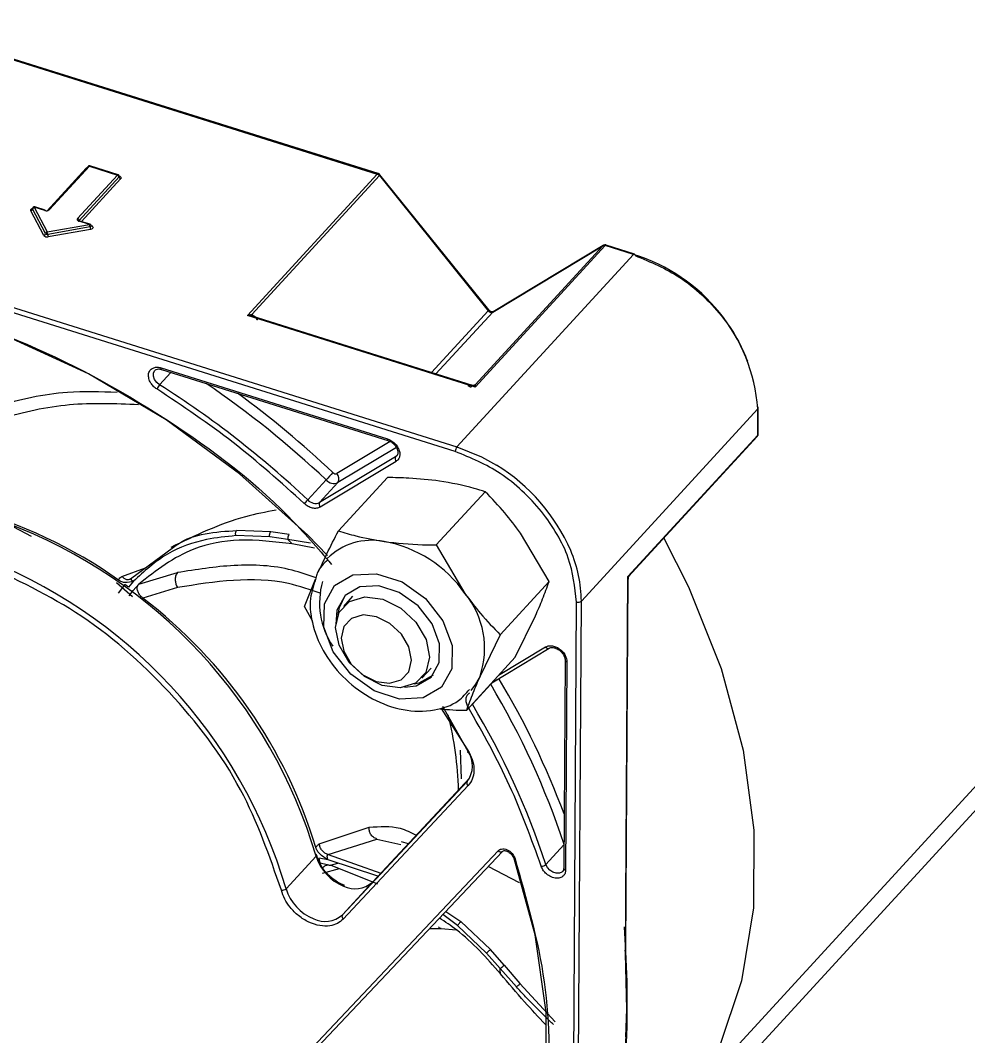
# Model space of a CAD drawing. Header units: millimetres. Extents: x -11 to 295, y 0 to 216.
# Drawn here: x 166.75 to 175.67, y 160.41 to 169.98 of the extents above; entities that cross this region are included whole.
import ezdxf

# ---------------------------------------------------------------- set-up
doc = ezdxf.new("R2010")
doc.units = ezdxf.units.MM

msp = doc.modelspace()

# ---------------------------------------------------------------- linework, layer by layer
at = {"color": 7, "linetype": 'Continuous', "lineweight": 25}
for p, q in [((165.515, 169.9726), (170.1089, 168.53)), ((170.1187, 168.5347), (165.5248, 169.9773)), ((170.8439, 165.9186), (161.4276, 168.8756)), ((161.4434, 168.9197), (170.8597, 165.9628)), ((167.3895, 168.6021), (167.0142, 168.1929)), ((167.0266, 168.1952), (167.4018, 168.6044)), ((167.4018, 168.6044), (167.6667, 168.5213)), ((167.6716, 168.5236), (167.4068, 168.6068)), ((167.6667, 168.5213), (167.2914, 168.112)), ((167.6813, 168.5031), (167.306, 168.0938)), ((168.8875, 167.198), (170.1089, 168.53)), ((170.1296, 168.5156), (168.9304, 167.2076)), ((170.1296, 168.5156), (171.1539, 167.2436)), ((171.159, 167.2519), (170.1347, 168.5238)), ((166.9731, 167.9531), (166.8515, 168.1854)), ((166.9891, 167.9694), (166.8676, 168.2018)), ((166.8836, 168.2181), (167.0051, 167.9857)), ((166.9815, 168.1873), (166.8836, 168.2181)), ((166.9864, 168.1897), (166.8885, 168.2204)), ((167.408, 168.0573), (167.3101, 168.088)), ((167.0051, 167.9857), (167.4031, 168.0549)), ((167.4079, 168.0321), (167.0099, 167.9629)), ((167.4127, 168.0092), (167.0147, 167.94)), ((167.4031, 168.0549), (167.3052, 168.0857)), ((172.2522, 167.857), (171.0309, 166.5249)), ((171.0321, 166.5477), (172.2314, 167.8556)), ((171.1956, 167.2306), (172.2314, 167.8556)), ((172.2348, 167.8584), (171.199, 167.2334)), ((172.5195, 167.773), (172.2522, 167.857)), ((172.5294, 167.7777), (172.2621, 167.8617)), ((172.5195, 167.773), (170.8597, 165.9628)), ((171.165, 167.2455), (171.1592, 167.2521)), ((171.0309, 166.5249), (168.8875, 167.198)), ((168.9319, 167.1918), (168.9352, 167.1917)), ((171.0052, 166.5408), (168.932, 167.1918)), ((168.0759, 166.7059), (170.2047, 166.0371)), ((168.0815, 166.6912), (170.2103, 166.0224)), ((171.015, 166.5402), (171.005, 166.5408)), ((172.0301, 164.5094), (173.6899, 166.3196)), ((173.6884, 166.0736), (173.6899, 166.3196)), ((173.6923, 166.0826), (173.6938, 166.3287)), ((172.4671, 164.7415), (173.6884, 166.0736)), ((172.4736, 164.7407), (173.6836, 166.0603)), ((170.2817, 165.8687), (169.5676, 165.4382)), ((170.2867, 165.8259), (169.5727, 165.3954)), ((169.4555, 165.4636), (169.6278, 165.6515)), ((169.5676, 165.4382), (169.7399, 165.626)), ((169.7448, 165.1719), (170.2046, 165.6734)), ((170.6647, 165.0388), (171.1246, 165.5403)), ((166.6336, 165.237), (166.8552, 165.1225)), ((169.0977, 165.1168), (168.7799, 165.1269)), ((169.1095, 165.1641), (168.7875, 165.1748)), ((169.2817, 165.1377), (169.1095, 165.1641)), ((171.7263, 164.695), (171.4565, 165.1515)), ((169.268, 165.0908), (169.0977, 165.1168)), ((169.3107, 165.0488), (169.268, 165.0908)), ((169.4827, 165.0546), (169.268, 165.0908)), ((169.5182, 165.0083), (169.3107, 165.0488)), ((170.6647, 165.0388), (170.9346, 164.5823)), ((167.802, 164.7298), (168.1795, 165.008)), ((167.7075, 164.7429), (167.9284, 164.8229)), ((167.8659, 164.6706), (168.2294, 164.7785)), ((177.5625, 164.7588), (172.2125, 158.9241)), ((172.4453, 161.1938), (172.4671, 164.7415)), ((177.7555, 164.7452), (172.5142, 159.0291)), ((167.6554, 164.6847), (167.8068, 164.5553)), ((167.734, 164.6671), (167.6731, 164.5838)), ((167.7688, 164.6418), (167.734, 164.6671)), ((167.8155, 164.6972), (167.7688, 164.6418)), ((167.8122, 164.6096), (167.8659, 164.6706)), ((169.4266, 164.4597), (169.5291, 164.7178)), ((171.2665, 164.1935), (171.7263, 164.695)), ((172.4495, 161.2503), (172.4709, 164.7353)), ((168.2297, 164.638), (167.9042, 164.539)), ((169.8783, 164.5558), (169.791, 164.4605)), ((169.5033, 164.3185), (169.4266, 164.4597)), ((171.9319, 155.8315), (171.985, 164.5016)), ((171.4081, 163.9828), (171.5983, 164.3728)), ((171.2665, 164.1935), (171.0763, 163.8035)), ((170.9483, 163.4813), (171.4081, 163.9828)), ((171.1876, 163.7423), (171.7263, 164.0671)), ((170.5281, 163.7847), (170.6154, 163.88)), ((171.8762, 163.9561), (171.8637, 161.9962)), ((171.8939, 163.9388), (171.8814, 161.9789)), ((171.0045, 163.5396), (171.1768, 163.7275)), ((170.712, 163.5), (170.9754, 163.0846)), ((170.9656, 163.0961), (170.728, 163.5176)), ((170.9026, 162.8372), (170.8939, 163.1062)), ((170.9772, 162.8425), (170.0635, 161.8647)), ((170.955, 162.8131), (169.7817, 161.5573)), ((170.9638, 162.7734), (169.7905, 161.5176)), ((170.9572, 162.8155), (170.955, 162.8131)), ((169.5643, 162.2251), (170.034, 162.3815)), ((169.6465, 162.1267), (170.1071, 162.2713)), ((168.7601, 159.5271), (171.2465, 162.1603)), ((168.8002, 159.5215), (171.2866, 162.1547)), ((170.402, 162.2269), (170.3384, 162.2443)), ((169.2522, 161.8037), (169.5341, 162.1111)), ((169.6468, 162.0746), (169.5585, 162.092)), ((169.5585, 162.092), (169.5696, 162.0455)), ((169.5696, 162.0455), (169.6688, 162.0246)), ((169.6688, 162.0246), (169.7402, 162.0438)), ((170.1149, 161.8454), (169.6688, 162.0246)), ((171.4481, 161.8594), (171.1517, 162.0119)), ((169.7817, 161.5573), (170.0635, 161.8647)), ((171.1736, 161.2321), (170.8973, 161.4949)), ((170.6011, 161.4288), (170.7118, 161.4284)), ((170.7118, 161.4284), (170.8522, 161.4174)), ((171.1374, 161.198), (170.8646, 161.4565)), ((172.4329, 161.4452), (172.4442, 161.2131)), ((171.2662, 161.052), (171.1374, 161.198)), ((171.3039, 161.0841), (171.1736, 161.2321)), ((172.4442, 161.2131), (172.4577, 160.6696)), ((172.4492, 161.2014), (172.4495, 161.2503)), ((172.4515, 160.9299), (172.4453, 161.1938)), ((171.4184, 160.88), (171.2662, 161.052)), ((171.3039, 161.0841), (171.4506, 160.9104)), ((171.4506, 160.9104), (171.7845, 160.5489)), ((172.4577, 160.6696), (172.4376, 160.1307))]:
    msp.add_line(p, q, dxfattribs=at)
at = {"color": 8, "linetype": 'Continuous', "lineweight": 25}
for p, q in [((167.0045, 168.1855), (167.3723, 168.5866)), ((167.3723, 168.5866), (167.3747, 168.586)), ((167.6959, 168.4849), (167.3271, 168.0827)), ((170.6203, 166.6616), (171.1539, 167.2436)), ((171.1956, 167.2306), (170.6619, 166.6486)), ((168.0617, 166.5468), (168.169, 166.6637)), ((170.2305, 166.0135), (169.7298, 165.7116)), ((170.2895, 165.9574), (169.7399, 165.626)), ((170.2817, 165.8687), (170.2987, 165.8873)), ((170.2931, 165.8779), (170.2817, 165.8687)), ((167.7755, 164.56), (167.8122, 164.6096)), ((171.9773, 155.8773), (172.0301, 164.5094)), ((171.2517, 163.8123), (171.6934, 164.0786)), ((171.1768, 163.7275), (171.1757, 163.7293)), ((170.1071, 162.2713), (170.3312, 162.2182)), ((171.6957, 162.0328), (171.8652, 162.2176)), ((169.6465, 162.1267), (170.1432, 161.95)), ((170.1153, 161.9201), (169.6468, 162.0746)), ((169.7517, 161.9913), (169.5912, 161.9462)), ((170.7537, 161.5904), (170.8973, 161.4949)), ((170.8646, 161.4565), (170.7259, 161.5609)), ((172.4577, 160.6696), (172.4515, 160.9299)), ((172.4465, 160.4107), (172.4577, 160.6696))]:
    msp.add_line(p, q, dxfattribs=at)
at = {"color": 7, "linetype": 'Continuous', "lineweight": 25, "flags": 128}
for points in [[(167.6822, 168.5113), (167.6876, 168.5091), (167.6922, 168.5064), (167.6959, 168.5032), (167.6984, 168.4997), (167.6997, 168.496), (167.6997, 168.4922), (167.6984, 168.4884), (167.6959, 168.4849)], [(167.4186, 168.0449), (167.4265, 168.0415), (167.4323, 168.0369), (167.4356, 168.0315), (167.4361, 168.0258), (167.4338, 168.0203), (167.4288, 168.0154), (167.4215, 168.0116), (167.4127, 168.0092)], [(169.6402, 164.9406), (169.4557, 165.1299), (168.8144, 165.7083), (168.1229, 166.2182), (167.3942, 166.6501), (166.6417, 166.9959), (165.8795, 167.2492), (165.1217, 167.4053), (164.3825, 167.4613), (163.6756, 167.4162), (163.0141, 167.2708), (162.4103, 167.0277), (161.8755, 166.6916)], [(170.8597, 165.9628), (171.0892, 165.8699), (171.2325, 165.7898)], [(172.8056, 165.1027), (173.0382, 164.6437), (173.3447, 163.8763), (173.5507, 163.1081), (173.6523, 162.353), (173.6479, 161.6246), (173.5373, 160.9361), (173.3228, 160.3), (173.1355, 159.9307)], [(170.7276, 164.3239), (170.8146, 164.0915), (170.8098, 163.8724), (170.7138, 163.6999), (170.5413, 163.6004), (170.3185, 163.5889), (170.0793, 163.6672), (169.8602, 163.8234), (169.6945, 164.0338), (169.6075, 164.2662), (169.6123, 164.4853), (169.7083, 164.6578), (169.8809, 164.7573), (170.1037, 164.7688), (170.3428, 164.6905), (170.5619, 164.5343), (170.7276, 164.3239)], [(170.3663, 163.699), (170.4767, 163.7134), (170.6156, 163.7935), (170.6928, 163.9323), (170.6967, 164.1086), (170.6266, 164.2956), (170.4933, 164.4648), (170.3171, 164.5905), (170.1247, 164.6535), (169.9454, 164.6443), (169.8066, 164.5642), (169.7294, 164.4254), (169.7196, 164.2919)], [(170.3261, 163.6941), (170.157, 163.7162), (169.9883, 163.8002), (169.8457, 163.9333), (169.7508, 164.0952), (169.7181, 164.2612), (169.7527, 164.4062), (169.8492, 164.508), (169.9929, 164.5511), (170.162, 164.529), (170.3307, 164.4451), (170.4734, 164.312), (170.5683, 164.1501), (170.6009, 163.984), (170.5664, 163.8391), (170.4699, 163.7372), (170.3261, 163.6941)], [(169.7427, 164.3852), (169.7532, 164.4514), (169.8116, 164.5691)], [(169.9724, 163.8168), (170.0989, 163.7538), (170.2258, 163.7372), (170.3336, 163.7696), (170.4059, 163.8459), (170.4318, 163.9546), (170.4074, 164.0792), (170.3362, 164.2006), (170.2292, 164.3004), (170.1027, 164.3634), (169.9758, 164.38), (169.868, 164.3476), (169.7957, 164.2713), (169.7698, 164.1625), (169.7942, 164.038), (169.8654, 163.9166), (169.9724, 163.8168)], [(170.6344, 163.8146), (170.5006, 163.7395), (170.4572, 163.73)], [(171.0763, 163.8035), (171.0338, 163.7272), (170.9886, 163.6705)], [(170.9754, 163.0846), (170.9707, 163.0839), (170.9668, 163.0838), (170.9639, 163.0844), (170.962, 163.0856), (170.9612, 163.0875), (170.9615, 163.0899), (170.963, 163.0928), (170.9656, 163.0961)], [(170.7864, 157.7423), (171.0778, 158.1096), (171.383, 158.6601), (171.5902, 159.2732), (171.6956, 159.9375), (171.6972, 160.6405), (171.595, 161.3693), (171.3909, 162.1102)]]:
    msp.add_lwpolyline(points, dxfattribs=at)
at = {"color": 8, "linetype": 'Continuous', "lineweight": 25, "flags": 128}
for points in [[(166.8515, 168.1854), (166.8501, 168.1911), (166.8515, 168.1967), (166.8557, 168.2019), (166.8622, 168.2061), (166.867, 168.208)], [(166.8676, 168.2018), (166.8668, 168.2046), (166.8668, 168.2046)], [(167.4197, 168.0412), (167.4196, 168.0404), (167.4184, 168.0376), (167.4159, 168.0352), (167.4123, 168.0333), (167.4079, 168.0321)], [(172.2314, 167.8556), (172.2348, 167.8584), (172.2348, 167.8584)], [(171.199, 167.2334), (171.199, 167.2334), (171.1956, 167.2306)], [(168.0617, 166.5468), (168.0348, 166.569), (168.0148, 166.5968), (168.004, 166.6269), (168.0039, 166.6554), (168.0144, 166.6789), (168.0176, 166.6827)], [(168.0815, 166.6912), (168.0803, 166.6918), (168.0784, 166.6937), (168.077, 166.6968), (168.0761, 166.701), (168.0759, 166.7059)], [(170.2047, 166.0371), (170.2049, 166.0321), (170.2058, 166.028), (170.2072, 166.0249), (170.2091, 166.0229), (170.2105, 166.0223)], [(171.2569, 163.7768), (171.2545, 163.7816), (171.2542, 163.7824)], [(169.5341, 162.1111), (169.5366, 162.1145), (169.5379, 162.1178), (169.538, 162.1209), (169.5368, 162.1238), (169.5344, 162.1262), (169.5309, 162.1281), (169.5295, 162.1287)], [(171.8527, 161.965), (171.8464, 161.9593), (171.8225, 161.9486), (171.7934, 161.9482), (171.7625, 161.9582), (171.7337, 161.9774), (171.7105, 162.0033), (171.6957, 162.0328)]]:
    msp.add_lwpolyline(points, dxfattribs=at)
at = {"color": 8, "linetype": 'Continuous', "lineweight": 25}
for centre, radius, start, end in [((167.3913, 168.5684), 0.0263, 114.01299, 136.35252), ((167.3974, 168.5937), 0.0116, 67.75073, 133.18278), ((167.4062, 168.6017), 0.00508, 83.19991, 148.03687), ((167.671, 168.5186), 0.00503, 82.8015, 148.41269), ((167.6766, 168.5078), 0.0067, 315.06782, 358.25475), ((170.1175, 168.5247), 0.0101, 82.98517, 148.24031), ((170.1229, 168.5253), 0.0119, 304.55715, 352.85087), ((166.8879, 168.2154), 0.00502, 82.80882, 148.42796), ((167.0222, 168.1844), 0.0116, 67.75323, 133.18028), ((167.3107, 168.0891), 0.00663, 134.82826, 178.31081), ((167.3095, 168.083), 0.00505, 82.9709, 148.24329), ((167.4074, 168.0523), 0.00502, 82.78917, 148.4476), ((172.2608, 167.8517), 0.0101, 82.87964, 148.35714), ((172.5281, 167.7677), 0.0101, 82.82987, 148.31261), ((171.1472, 167.2534), 0.0118, 304.52693, 352.88109), ((173.6806, 166.3291), 0.0133, 314.8847, 358.37282), ((173.6689, 166.0732), 0.0195, 318.70177, 1.16535), ((170.3019, 164.2787), 1.7746, 23.48786, 58.37367), ((171.7164, 164.0916), 0.0264, 209.46729, 292.07801), ((171.8969, 163.9595), 0.0209, 188.39479, 261.80694), ((167.7135, 162.6562), 3.1611, 1.3699, 14.27417), ((169.9503, 162.2329), 0.4337, 196.30716, 248.80979), ((171.3998, 162.1088), 0.0156, 214.91771, 281.61533), ((171.8845, 161.9997), 0.021, 189.6242, 261.64573), ((169.6683, 161.9254), 0.4336, 196.30155, 248.81742)]:
    msp.add_arc(centre, radius, start, end, dxfattribs=at)
at = {"color": 7, "linetype": 'Continuous', "lineweight": 25}
for centre, radius, start, end in [((167.6607, 168.5014), 0.0207, 4.55978, 73.12375), ((167.7019, 168.5047), 0.0207, 184.55842, 253.15572), ((170.095, 168.488), 0.0443, 38.50523, 71.71895), ((166.8491, 168.2038), 0.0185, 277.42831, 353.62748), ((166.8859, 168.1997), 0.0185, 97.35029, 173.6795), ((166.9858, 168.1846), 0.00508, 83.21892, 147.99527), ((167.0213, 168.1866), 0.00952, 138.401, 174.47291), ((167.2854, 168.0922), 0.0207, 4.55978, 73.12375), ((167.3515, 168.0322), 0.0564, 359.87871, 23.76927), ((167.4643, 168.032), 0.0564, 179.88987, 203.77003), ((166.9707, 167.9715), 0.0185, 277.35534, 353.67446), ((167.0042, 167.9794), 0.0407, 220.19779, 284.92135), ((167.0075, 167.9674), 0.0185, 97.42831, 173.62748), ((167.0004, 167.9767), 0.0134, 212.86223, 256.36168), ((167.0051, 167.9897), 0.0273, 253.06188, 280.04227), ((166.9535, 167.963), 0.0564, 359.88606, 23.76191), ((167.0663, 167.9628), 0.0565, 179.88703, 203.76288), ((172.2434, 167.833), 0.0256, 69.72341, 117.96088), ((172.0383, 166.1876), 1.6569, 4.57277, 73.11598), ((172.5245, 167.7687), 0.0102, 356.88856, 61.80999), ((171.1828, 167.2628), 0.0347, 213.6049, 291.53914), ((163.3151, 158.9684), 9.1932, 46.63278, 55.66418), ((168.1854, 166.4397), 0.1636, 139.12987, 155.69147), ((163.1614, 158.8022), 9.1646, 46.62389, 57.67667), ((163.2924, 158.9414), 9.3226, 46.64557, 53.82911), ((173.6804, 166.3284), 0.0134, 1.13277, 45.14948), ((173.6791, 166.083), 0.0133, 314.8847, 358.37282), ((170.9179, 165.917), 0.074, 141.80358, 178.77944), ((170.3116, 165.8505), 0.035, 148.69743, 224.7068), ((172.5453, 162.9638), 3.9668, 135.98567, 137.34724), ((169.7171, 165.7418), 0.0328, 221.46108, 292.93039), ((169.6802, 165.6624), 0.0699, 328.68848, 44.71729), ((169.7015, 165.7167), 0.0984, 221.45861, 292.94196), ((167.9826, 166.8206), 2.0027, 315.9993, 317.34798), ((169.5293, 165.5288), 0.0984, 221.45761, 292.94296), ((169.5975, 165.42), 0.035, 148.67941, 224.72791), ((165.0807, 161.0501), 4.4853, 54.6506, 74.89974), ((164.9284, 160.7522), 4.802, 16.43879, 69.37383), ((170.0572, 164.4878), 0.5951, 78.71386, 134.76759), ((169.964, 163.909), 1.1812, 34.74745, 79.77425), ((164.6465, 160.4448), 4.802, 16.43859, 69.37399), ((170.7729, 164.4928), 1.2573, 0.75632, 23.09268), ((170.3015, 164.4942), 0.7346, 164.08415, 213.85727), ((170.3075, 164.0658), 0.8123, 341.15975, 39.47545), ((165.0664, 160.8324), 4.6682, 16.9167, 52.56127), ((172.0006, 164.5455), 0.0466, 250.474, 309.22671), ((171.3229, 163.5798), 0.2078, 108.50319, 134.69201), ((164.6596, 159.826), 7.5957, 18.37712, 30.90679), ((164.5457, 159.771), 7.8158, 20.49084, 30.83191), ((164.4874, 159.6381), 7.5957, 18.37712, 30.90679), ((170.7599, 162.962), 0.2455, 322.64399, 33.09559), ((170.9808, 162.7979), 0.0298, 149.51688, 235.46108), ((171.2695, 162.1787), 0.0294, 218.5771, 305.41442), ((171.6515, 162.0813), 0.0656, 270.57185, 312.36688), ((169.2122, 161.8486), 0.0601, 266.0068, 311.71191), ((169.9013, 162.0499), 0.2462, 244.03895, 311.20433), ((169.6195, 161.7425), 0.2462, 244.03644, 311.20684), ((169.8074, 161.5421), 0.0298, 149.52361, 235.46118)]:
    msp.add_arc(centre, radius, start, end, dxfattribs=at)
for points, knots in [([(167.4067, 168.6067), (167.4061, 168.6069), (167.404, 168.6076), (167.4, 168.6077), (167.395, 168.6064), (167.3912, 168.6043), (167.3899, 168.6024), (167.3896, 168.602)], [0, 0, 0, 0, 0.100325, 0.349672, 0.624994, 0.928856, 1, 1, 1, 1]), ([(167.6779, 168.52), (167.6762, 168.5213), (167.6742, 168.5229), (167.6719, 168.5235), (167.6716, 168.5236)], [0, 0, 0, 0, 0.873752, 1, 1, 1, 1]), ([(167.6831, 168.5076), (167.6831, 168.509), (167.683, 168.5118), (167.6812, 168.5162), (167.6791, 168.5186), (167.6779, 168.52)], [0, 0, 0, 0, 0.306055, 0.59718, 1, 1, 1, 1]), ([(167.6837, 168.5055), (167.6837, 168.5055), (167.6841, 168.5051), (167.6831, 168.5067), (167.6833, 168.5073), (167.6834, 168.5076)], [0, 0, 0, 0, 0.047175, 0.599741, 1, 1, 1, 1]), ([(170.1343, 168.5236), (170.1333, 168.5249), (170.1299, 168.5297), (170.1239, 168.5332), (170.1193, 168.5345), (170.1187, 168.5346)], [0, 0, 0, 0, 0.256269, 0.902034, 1, 1, 1, 1]), ([(166.8668, 168.2046), (166.8668, 168.2045), (166.867, 168.2038), (166.8658, 168.2019), (166.8663, 168.2024), (166.8663, 168.2025)], [0, 0, 0, 0, 0.100766, 0.975583, 1, 1, 1, 1]), ([(166.8885, 168.2204), (166.8879, 168.2206), (166.8858, 168.2212), (166.8818, 168.2213), (166.8766, 168.2201), (166.8717, 168.2169), (166.8683, 168.212), (166.8667, 168.2075), (166.867, 168.2051), (166.867, 168.2046)], [0, 0, 0, 0, 0.061069, 0.212618, 0.379971, 0.564673, 0.763408, 0.954384, 1, 1, 1, 1]), ([(166.9815, 168.1873), (166.9857, 168.1863), (166.992, 168.1849), (167.0006, 168.1849), (167.0087, 168.1859), (167.0182, 168.1883), (167.0239, 168.193), (167.0266, 168.1952)], [0, 0, 0, 0, 0.269632, 0.402834, 0.537306, 0.787675, 1, 1, 1, 1]), ([(167.2914, 168.112), (167.2897, 168.1097), (167.2873, 168.1063), (167.2874, 168.1008), (167.2894, 168.0955), (167.2953, 168.0895), (167.3017, 168.087), (167.3052, 168.0857)], [0, 0, 0, 0, 0.229276, 0.33154, 0.440687, 0.690327, 1, 1, 1, 1]), ([(167.4143, 168.0537), (167.4126, 168.055), (167.4106, 168.0565), (167.4083, 168.0572), (167.408, 168.0572)], [0, 0, 0, 0, 0.874077, 1, 1, 1, 1]), ([(167.4195, 168.0413), (167.4195, 168.0427), (167.4194, 168.0455), (167.4177, 168.0499), (167.4155, 168.0523), (167.4143, 168.0537)], [0, 0, 0, 0, 0.306045, 0.597174, 1, 1, 1, 1]), ([(167.4201, 168.0391), (167.4202, 168.0391), (167.4205, 168.0388), (167.4195, 168.0403), (167.4198, 168.041), (167.4199, 168.0412)], [0, 0, 0, 0, 0.045306, 0.597332, 1, 1, 1, 1]), ([(172.262, 167.8616), (172.2608, 167.8619), (172.2567, 167.8633), (172.2488, 167.8634), (172.2405, 167.8618), (172.2364, 167.8589), (172.2351, 167.858)], [0, 0, 0, 0, 0.13139, 0.464735, 0.833034, 1, 1, 1, 1]), ([(172.535, 167.763), (172.6807, 167.7024), (172.9073, 167.6081), (173.1675, 167.3965), (173.3481, 167.2042), (173.4956, 166.995), (173.5615, 166.8433), (173.5926, 166.7717)], [0, 0, 0, 0, 0.31455, 0.489662, 0.668437, 0.843579, 1, 1, 1, 1]), ([(161.8375, 166.6991), (162.1222, 166.8797), (162.7365, 167.2692), (163.906, 167.5074), (165.2464, 167.4508), (166.6784, 167.0443), (168.0528, 166.3119), (169.0735, 165.5593), (169.5479, 165.0085), (169.6786, 164.8567)], [0, 0, 0, 0, 0.114651, 0.247297, 0.400145, 0.570794, 0.751533, 0.931512, 1, 1, 1, 1]), ([(171.1982, 167.2333), (171.1977, 167.233), (171.1955, 167.232), (171.1906, 167.2324), (171.1846, 167.2337), (171.1785, 167.2362), (171.1718, 167.2398), (171.1675, 167.2434), (171.165, 167.2455)], [0, 0, 0, 0, 0.041218, 0.200381, 0.380619, 0.544503, 0.736803, 1, 1, 1, 1]), ([(168.8875, 167.198), (168.8951, 167.2009), (168.909, 167.2062), (168.9238, 167.2072), (168.9304, 167.2076)], [0, 0, 0, 0, 0.5521758, 1, 1, 1, 1]), ([(168.9401, 167.189), (168.9335, 167.1911), (168.9164, 167.1965), (168.8984, 167.1974), (168.8875, 167.198)], [0, 0, 0, 0, 0.3899501, 1, 1, 1, 1]), ([(168.9304, 167.2076), (168.9393, 167.2027), (168.9587, 167.1921), (168.9732, 167.1753), (168.981, 167.1663)], [0, 0, 0, 0, 0.461579, 1, 1, 1, 1]), ([(168.9304, 167.2076), (168.9304, 167.2053), (168.9305, 167.2009), (168.9324, 167.1951), (168.9355, 167.1907), (168.9387, 167.1896), (168.9401, 167.189)], [0, 0, 0, 0, 0.309718, 0.573057, 0.795918, 1, 1, 1, 1]), ([(168.9401, 167.189), (168.9465, 167.1862), (168.9629, 167.179), (168.9774, 167.1683), (168.9862, 167.1618)], [0, 0, 0, 0, 0.390259, 1, 1, 1, 1]), ([(168.9862, 167.1618), (168.9843, 167.1606), (168.9816, 167.1589), (168.9751, 167.1569), (168.9771, 167.1627), (168.9794, 167.1648), (168.981, 167.1663)], [0, 0, 0, 0, 0.3645583, 0.5268597, 0.6628239, 1, 1, 1, 1]), ([(168.0185, 166.6817), (168.0223, 166.6854), (168.0315, 166.6944), (168.0522, 166.6965), (168.0694, 166.695), (168.0788, 166.6917), (168.0816, 166.6908)], [0, 0, 0, 0, 0.229594, 0.558981, 0.87141, 1, 1, 1, 1]), ([(168.0363, 166.5071), (168.0254, 166.5149), (168.0037, 166.5306), (167.9775, 166.5642), (167.9616, 166.5964), (167.9591, 166.6181), (167.9584, 166.6241)], [0, 0, 0, 0, 0.276602, 0.54979, 0.876374, 1, 1, 1, 1]), ([(169.4232, 165.4294), (169.2043, 165.6265), (168.7681, 166.0193), (168.2796, 166.3449), (168.0363, 166.5071)], [0, 0, 0, 0, 0.501822, 1, 1, 1, 1]), ([(170.9631, 166.541), (170.9712, 166.5422), (170.9835, 166.5439), (170.9959, 166.5426), (171.0003, 166.5421)], [0, 0, 0, 0, 0.649663, 1, 1, 1, 1]), ([(170.9631, 166.541), (170.966, 166.538), (170.9714, 166.5322), (170.9816, 166.5273), (170.9921, 166.5267), (170.9971, 166.5306), (170.9995, 166.5324)], [0, 0, 0, 0, 0.297101, 0.561821, 0.789466, 1, 1, 1, 1]), ([(170.9995, 166.5324), (171.0061, 166.5365), (171.0164, 166.543), (171.028, 166.5464), (171.0321, 166.5477)], [0, 0, 0, 0, 0.641867, 1, 1, 1, 1]), ([(171.0003, 166.5421), (171.003, 166.5413), (171.0084, 166.5397), (171.017, 166.5401), (171.0252, 166.5426), (171.0298, 166.546), (171.0321, 166.5477)], [0, 0, 0, 0, 0.249813, 0.49908, 0.74877, 1, 1, 1, 1]), ([(171.0309, 166.5249), (171.0249, 166.5297), (171.0156, 166.5371), (171.0043, 166.5408), (171.0003, 166.5421)], [0, 0, 0, 0, 0.643279, 1, 1, 1, 1]), ([(171.0321, 166.5477), (171.0319, 166.5449), (171.0314, 166.5373), (171.0311, 166.5298), (171.0309, 166.5249)], [0, 0, 0, 0, 0.360996, 1, 1, 1, 1]), ([(167.8626, 166.3594), (167.6456, 166.3677), (167.2107, 166.3844), (166.3666, 166.2002), (165.8014, 165.8989), (165.4289, 165.7004)], [0, 0, 0, 0, 0.253595, 0.508205, 1, 1, 1, 1]), ([(173.6833, 166.0606), (173.6854, 166.063), (173.6899, 166.0685), (173.6926, 166.0767), (173.6921, 166.0816), (173.692, 166.0826)], [0, 0, 0, 0, 0.392423, 0.878462, 1, 1, 1, 1]), ([(170.2047, 166.0371), (170.2152, 166.033), (170.2368, 166.0247), (170.2671, 166.0025), (170.2945, 165.9735), (170.3141, 165.9377), (170.3237, 165.9009), (170.3202, 165.868), (170.3076, 165.8416), (170.2937, 165.8311), (170.2867, 165.8259)], [0, 0, 0, 0, 0.122935, 0.250558, 0.405256, 0.55397, 0.690319, 0.813069, 0.906869, 1, 1, 1, 1]), ([(170.2104, 166.022), (170.2136, 166.021), (170.2237, 166.018), (170.2415, 166.0083), (170.2648, 165.9909), (170.2822, 165.9705), (170.2942, 165.9498), (170.3009, 165.9332), (170.3046, 165.9146), (170.3034, 165.8978), (170.2998, 165.8843), (170.2938, 165.8801), (170.2921, 165.8789)], [0, 0, 0, 0, 0.053125, 0.167644, 0.318061, 0.51364, 0.587565, 0.697557, 0.79594, 0.884833, 0.967883, 1, 1, 1, 1]), ([(171.985, 164.5016), (171.9689, 164.6426), (171.9433, 164.8661), (171.8038, 165.1462), (171.6578, 165.3601), (171.4762, 165.552), (171.2163, 165.7637), (170.9896, 165.858), (170.8439, 165.9186)], [0, 0, 0, 0, 0.218628, 0.34639, 0.482091, 0.620607, 0.756285, 1, 1, 1, 1]), ([(170.6957, 165.6407), (170.5995, 165.6517), (170.4363, 165.6703), (170.2721, 165.6725), (170.2046, 165.6734)], [0, 0, 0, 0, 0.588953, 1, 1, 1, 1]), ([(171.1246, 165.5403), (171.0904, 165.551), (170.9502, 165.595), (170.8053, 165.621), (170.6957, 165.6407)], [0, 0, 0, 0, 0.243388, 1, 1, 1, 1]), ([(171.4565, 165.1515), (171.4087, 165.2155), (171.3065, 165.3522), (171.1877, 165.475), (171.1246, 165.5403)], [0, 0, 0, 0, 0.46787, 1, 1, 1, 1]), ([(169.5727, 165.3954), (169.5617, 165.3907), (169.5386, 165.3809), (169.4986, 165.3855), (169.4581, 165.4004), (169.4351, 165.4195), (169.4232, 165.4294)], [0, 0, 0, 0, 0.215256, 0.455152, 0.7178, 1, 1, 1, 1]), ([(169.1585, 165.3672), (169.0617, 165.3486), (168.7152, 165.2819), (168.3963, 165.1269), (168.1665, 165.0152)], [0, 0, 0, 0, 0.279516, 1, 1, 1, 1]), ([(168.7799, 165.1269), (168.6876, 165.1174), (168.4655, 165.0945), (168.1164, 164.9727), (167.9174, 164.7905), (167.8155, 164.6972)], [0, 0, 0, 0, 0.257753, 0.619797, 1, 1, 1, 1]), ([(168.7799, 165.1268), (168.7786, 165.1319), (168.7758, 165.142), (168.7771, 165.1562), (168.7807, 165.1679), (168.7854, 165.1727), (168.7875, 165.1748)], [0, 0, 0, 0, 0.304607, 0.612074, 0.825584, 1, 1, 1, 1]), ([(169.0978, 165.1166), (169.0972, 165.1216), (169.096, 165.1318), (169.0987, 165.1456), (169.1029, 165.1569), (169.1074, 165.1619), (169.1095, 165.1641)], [0, 0, 0, 0, 0.295135, 0.603834, 0.822688, 1, 1, 1, 1]), ([(169.2817, 165.1377), (169.2805, 165.1366), (169.2781, 165.1341), (169.2751, 165.1293), (169.2725, 165.1237), (169.2703, 165.1174), (169.2687, 165.1107), (169.2678, 165.1039), (169.2674, 165.0973), (169.2678, 165.0929), (169.268, 165.0908)], [0, 0, 0, 0, 0.096593, 0.208362, 0.332564, 0.465586, 0.603444, 0.741557, 0.875511, 1, 1, 1, 1]), ([(169.5546, 164.7819), (169.5813, 164.8399), (169.6418, 164.9713), (169.7078, 165.1), (169.7448, 165.1719)], [0, 0, 0, 0, 0.441265, 1, 1, 1, 1]), ([(169.7448, 165.1719), (169.7991, 165.1551), (169.9397, 165.1118), (170.0848, 165.0868), (170.1737, 165.0714)], [0, 0, 0, 0, 0.3867533, 1, 1, 1, 1]), ([(169.3107, 165.0488), (169.1447, 165.0689), (168.8343, 165.1064), (168.3104, 165.0166), (168.0299, 164.7982), (167.8659, 164.6706)], [0, 0, 0, 0, 0.323258, 0.604402, 1, 1, 1, 1]), ([(170.1737, 165.0714), (170.2942, 165.0585), (170.4576, 165.0409), (170.6217, 165.0392), (170.6647, 165.0388)], [0, 0, 0, 0, 0.738041, 1, 1, 1, 1]), ([(169.2081, 161.7886), (169.0954, 162.1112), (168.8568, 162.7942), (168.1734, 163.6821), (167.3244, 164.4351), (166.646, 164.7462), (166.3204, 164.8955)], [0, 0, 0, 0, 0.232391, 0.492059, 0.756179, 1, 1, 1, 1]), ([(169.6473, 164.9017), (169.6058, 164.863), (169.5516, 164.8126), (169.5364, 164.7425), (169.5329, 164.7262)], [0, 0, 0, 0, 0.7669873, 1, 1, 1, 1]), ([(167.6758, 164.7085), (167.6795, 164.7155), (167.6869, 164.7299), (167.7005, 164.7385), (167.7075, 164.7429)], [0, 0, 0, 0, 0.489194, 1, 1, 1, 1]), ([(167.7075, 164.7429), (167.7155, 164.7358), (167.7305, 164.7225), (167.7571, 164.7124), (167.7838, 164.7138), (167.796, 164.7245), (167.802, 164.7298)], [0, 0, 0, 0, 0.296788, 0.556212, 0.782084, 1, 1, 1, 1]), ([(168.2294, 164.7785), (168.2231, 164.7683), (168.2094, 164.7459), (168.208, 164.7069), (168.2142, 164.6696), (168.2246, 164.6484), (168.2297, 164.6379)], [0, 0, 0, 0, 0.239191, 0.524329, 0.765051, 1, 1, 1, 1]), ([(172.4693, 164.718), (172.47, 164.7208), (172.472, 164.7287), (172.469, 164.7365), (172.4671, 164.7415)], [0, 0, 0, 0, 0.352797, 1, 1, 1, 1]), ([(172.4805, 164.7492), (172.4784, 164.7472), (172.4743, 164.7431), (172.4705, 164.7353), (172.4685, 164.7267), (172.469, 164.7209), (172.4693, 164.718)], [0, 0, 0, 0, 0.247919, 0.497356, 0.748466, 1, 1, 1, 1]), ([(167.8155, 164.6972), (167.7902, 164.6899), (167.754, 164.6794), (167.7055, 164.6905), (167.6858, 164.7024), (167.6757, 164.7085)], [0, 0, 0, 0, 0.529143, 0.758394, 1, 1, 1, 1]), ([(167.7937, 164.7198), (167.7903, 164.7174), (167.7846, 164.7134), (167.7777, 164.714), (167.7748, 164.7143)], [0, 0, 0, 0, 0.593134, 1, 1, 1, 1]), ([(167.802, 164.7298), (167.8004, 164.7287), (167.7973, 164.7267), (167.7942, 164.7224), (167.7932, 164.7176), (167.7944, 164.7127), (167.7976, 164.7081), (167.8043, 164.7021), (167.8109, 164.6992), (167.8155, 164.6972)], [0, 0, 0, 0, 0.124482, 0.231485, 0.328908, 0.4299, 0.545626, 0.680636, 1, 1, 1, 1]), ([(167.9042, 164.539), (167.8948, 164.5475), (167.8764, 164.5643), (167.8579, 164.5956), (167.8502, 164.6266), (167.8533, 164.6533), (167.8621, 164.6655), (167.8659, 164.6706)], [0, 0, 0, 0, 0.250408, 0.491494, 0.706133, 0.875711, 1, 1, 1, 1]), ([(169.5329, 164.7262), (169.5115, 164.6632), (169.462, 164.5173), (169.4982, 164.2635), (169.6117, 164.0006), (169.8055, 163.7635), (170.0573, 163.5804), (170.3472, 163.4727), (170.6306, 163.4689), (170.8584, 163.5421), (170.9448, 163.6415), (170.9777, 163.6792)], [0, 0, 0, 0, 0.0839849, 0.1944355, 0.316213, 0.4468513, 0.579579, 0.7093966, 0.8340252, 0.9369437, 1, 1, 1, 1]), ([(171.5983, 164.3728), (171.6212, 164.4252), (171.6674, 164.5311), (171.7066, 164.64), (171.7263, 164.695)], [0, 0, 0, 0, 0.494486, 1, 1, 1, 1]), ([(170.9346, 164.5823), (170.9824, 164.5183), (171.0846, 164.3815), (171.2033, 164.2588), (171.2665, 164.1935)], [0, 0, 0, 0, 0.467865, 1, 1, 1, 1]), ([(171.6934, 164.0786), (171.7016, 164.0824), (171.7187, 164.0904), (171.7509, 164.0911), (171.7867, 164.0829), (171.823, 164.0628), (171.8551, 164.0349), (171.8775, 164.0025), (171.8914, 163.9699), (171.8931, 163.9489), (171.8939, 163.9388)], [0, 0, 0, 0, 0.094506, 0.197079, 0.332887, 0.480037, 0.630665, 0.77868, 0.893482, 1, 1, 1, 1]), ([(171.7273, 164.0663), (171.7287, 164.0676), (171.7356, 164.0738), (171.7534, 164.0746), (171.7736, 164.0726), (171.7933, 164.0661), (171.8137, 164.0556), (171.837, 164.0379), (171.8544, 164.0176), (171.8665, 163.9969), (171.8729, 163.9803), (171.8766, 163.9657), (171.8759, 163.958), (171.8758, 163.9564)], [0, 0, 0, 0, 0.025617, 0.130204, 0.229396, 0.317464, 0.419299, 0.552991, 0.726871, 0.792642, 0.890387, 0.977854, 1, 1, 1, 1]), ([(171.0763, 163.8035), (171.0534, 163.7511), (171.0071, 163.6451), (170.968, 163.5363), (170.9483, 163.4813)], [0, 0, 0, 0, 0.494472, 1, 1, 1, 1]), ([(170.9644, 163.5149), (170.958, 163.5277), (170.9457, 163.552), (170.9428, 163.5909), (170.9525, 163.6266), (170.9705, 163.641), (170.9794, 163.648)], [0, 0, 0, 0, 0.287669, 0.54503, 0.775377, 1, 1, 1, 1]), ([(171.6522, 162.0157), (171.5598, 162.2709), (171.3719, 162.7896), (171.1017, 163.2706), (170.9644, 163.5149)], [0, 0, 0, 0, 0.491976, 1, 1, 1, 1]), ([(170.9483, 163.4813), (170.9053, 163.4814), (170.8227, 163.4816), (170.7405, 163.4897), (170.7011, 163.4936)], [0, 0, 0, 0, 0.520934, 1, 1, 1, 1]), ([(170.9754, 163.0846), (170.9883, 163.0561), (171.0131, 163.0014), (171.0219, 162.9151), (171.0094, 162.8345), (170.9787, 162.7933), (170.9638, 162.7734)], [0, 0, 0, 0, 0.282262, 0.540873, 0.777282, 1, 1, 1, 1]), ([(170.1071, 162.2713), (170.0952, 162.2757), (170.0705, 162.2849), (170.0468, 162.315), (170.0342, 162.3484), (170.034, 162.3704), (170.034, 162.3815)], [0, 0, 0, 0, 0.263343, 0.54142, 0.769532, 1, 1, 1, 1]), ([(169.5326, 162.1908), (169.5371, 162.1982), (169.5453, 162.2119), (169.5583, 162.221), (169.5643, 162.2251)], [0, 0, 0, 0, 0.543871, 1, 1, 1, 1]), ([(169.6468, 162.0746), (169.619, 162.0914), (169.5807, 162.1144), (169.5449, 162.1581), (169.5366, 162.1802), (169.5326, 162.1908)], [0, 0, 0, 0, 0.578171, 0.797406, 1, 1, 1, 1]), ([(169.6465, 162.1267), (169.6363, 162.1303), (169.6154, 162.1376), (169.5902, 162.1611), (169.5714, 162.1908), (169.5666, 162.2137), (169.5643, 162.2251)], [0, 0, 0, 0, 0.235817, 0.486334, 0.744514, 1, 1, 1, 1]), ([(171.2465, 162.1603), (171.2513, 162.1644), (171.2609, 162.1726), (171.2814, 162.1785), (171.3055, 162.1784), (171.3317, 162.1703), (171.357, 162.156), (171.3775, 162.1371), (171.3936, 162.116), (171.3999, 162.101), (171.403, 162.0936)], [0, 0, 0, 0, 0.093198, 0.190792, 0.3155, 0.455763, 0.601471, 0.754159, 0.877851, 1, 1, 1, 1]), ([(171.2869, 162.1541), (171.288, 162.1554), (171.2919, 162.1601), (171.3034, 162.1622), (171.3164, 162.1616), (171.3294, 162.1579), (171.3449, 162.1509), (171.362, 162.1385), (171.3749, 162.1235), (171.3829, 162.1104), (171.3855, 162.1037), (171.387, 162.0999)], [0, 0, 0, 0, 0.039098, 0.140221, 0.248384, 0.347033, 0.450477, 0.643031, 0.833554, 0.905255, 1, 1, 1, 1]), ([(169.8036, 161.8347), (169.7939, 161.8382), (169.7574, 161.8511), (169.7104, 161.8818), (169.6435, 161.9364), (169.5956, 161.994), (169.5564, 162.0636), (169.545, 162.1001), (169.5383, 162.1215)], [0, 0, 0, 0, 0.076523, 0.287003, 0.410158, 0.717319, 0.834649, 1, 1, 1, 1]), ([(169.6465, 162.1267), (169.645, 162.1258), (169.6418, 162.1241), (169.6387, 162.1192), (169.6369, 162.1131), (169.6365, 162.1059), (169.6374, 162.0982), (169.6401, 162.0873), (169.6441, 162.0797), (169.6468, 162.0746)], [0, 0, 0, 0, 0.088958, 0.184897, 0.293993, 0.41808, 0.555428, 0.702029, 1, 1, 1, 1]), ([(171.403, 162.0936), (171.5133, 161.7075), (171.7353, 160.9303), (171.739, 159.7158), (171.4635, 158.5712), (170.9944, 157.9883), (170.7782, 157.7197)], [0, 0, 0, 0, 0.258705, 0.520663, 0.779114, 1, 1, 1, 1]), ([(169.5988, 161.9987), (169.5993, 162.0004), (169.6029, 162.0106), (169.6207, 162.0223), (169.6453, 162.0284), (169.6613, 162.0258), (169.6688, 162.0246)], [0, 0, 0, 0, 0.06558, 0.39947, 0.720381, 1, 1, 1, 1]), ([(171.8814, 161.9789), (171.8804, 161.9684), (171.8786, 161.9482), (171.86, 161.92), (171.8332, 161.9049), (171.8056, 161.9006), (171.7818, 161.9022), (171.7573, 161.9086), (171.7261, 161.9229), (171.6948, 161.9469), (171.667, 161.98), (171.657, 162.004), (171.6522, 162.0157)], [0, 0, 0, 0, 0.096376, 0.1860649, 0.3016451, 0.3697968, 0.4433816, 0.5212884, 0.6037965, 0.7604367, 0.882825, 1, 1, 1, 1]), ([(171.8633, 161.9965), (171.8632, 161.9925), (171.863, 161.9833), (171.8595, 161.9715), (171.8535, 161.9672), (171.8518, 161.9659)], [0, 0, 0, 0, 0.356206, 0.817756, 1, 1, 1, 1]), ([(169.7905, 161.5176), (169.7728, 161.5023), (169.7364, 161.4707), (169.658, 161.4497), (169.5651, 161.4523), (169.4632, 161.4859), (169.3676, 161.5459), (169.292, 161.6219), (169.2365, 161.7033), (169.2174, 161.7607), (169.2081, 161.7886)], [0, 0, 0, 0, 0.09215, 0.189723, 0.314427, 0.458535, 0.611802, 0.759774, 0.883181, 1, 1, 1, 1]), ([(171.2683, 161.0026), (171.1386, 161.1502), (170.9656, 161.347), (170.7487, 161.4913), (170.6943, 161.5275)], [0, 0, 0, 0, 0.749538, 1, 1, 1, 1]), ([(170.8646, 161.4565), (170.8674, 161.4601), (170.8737, 161.4678), (170.8826, 161.4784), (170.8906, 161.4876), (170.8953, 161.4927), (170.8973, 161.4949)], [0, 0, 0, 0, 0.273868, 0.590195, 0.820871, 1, 1, 1, 1]), ([(171.1373, 161.1979), (171.1408, 161.2008), (171.1483, 161.2071), (171.1582, 161.2164), (171.1669, 161.2248), (171.1715, 161.2299), (171.1736, 161.2321)], [0, 0, 0, 0, 0.272164, 0.586263, 0.817433, 1, 1, 1, 1]), ([(172.4433, 161.2298), (172.4421, 161.2284), (172.44, 161.226), (172.439, 161.2211), (172.4405, 161.2165), (172.4429, 161.2143), (172.4442, 161.2131)], [0, 0, 0, 0, 0.2699327, 0.5010371, 0.7315668, 1, 1, 1, 1]), ([(172.4433, 161.2298), (172.4486, 161.1354), (172.4545, 161.0316), (172.4572, 160.9277), (172.4574, 160.9182)], [0, 0, 0, 0, 0.908775, 1, 1, 1, 1]), ([(172.4453, 161.1938), (172.4465, 161.1953), (172.4487, 161.1981), (172.4496, 161.2036), (172.4481, 161.2089), (172.4456, 161.2117), (172.4442, 161.2131)], [0, 0, 0, 0, 0.25823, 0.49259, 0.731371, 1, 1, 1, 1]), ([(171.3039, 161.0841), (171.3028, 161.0829), (171.3005, 161.0802), (171.2964, 161.0762), (171.2917, 161.0719), (171.2866, 161.0675), (171.2813, 161.0631), (171.2761, 161.059), (171.2711, 161.0552), (171.2677, 161.053), (171.2662, 161.052)], [0, 0, 0, 0, 0.097796, 0.214365, 0.344398, 0.482359, 0.622778, 0.75969, 0.887413, 1, 1, 1, 1]), ([(171.2683, 161.0026), (171.268, 161.0108), (171.2673, 161.0273), (171.2665, 161.0438), (171.2662, 161.052)], [0, 0, 0, 0, 0.4999979, 1, 1, 1, 1]), ([(171.6937, 160.5244), (171.6266, 160.595), (171.4797, 160.7499), (171.3428, 160.9136), (171.2683, 161.0026)], [0, 0, 0, 0, 0.456369, 1, 1, 1, 1]), ([(171.7669, 160.5245), (171.7549, 160.5361), (171.6657, 160.6218), (171.5476, 160.7386), (171.4468, 160.8488), (171.4182, 160.88)], [0, 0, 0, 0, 0.100151, 0.745158, 1, 1, 1, 1]), ([(171.4506, 160.9104), (171.4486, 160.9073), (171.4442, 160.9006), (171.4358, 160.8924), (171.4271, 160.8852), (171.4212, 160.8817), (171.4184, 160.88)], [0, 0, 0, 0, 0.2449297, 0.5393885, 0.778405, 1, 1, 1, 1]), ([(172.4544, 160.4338), (172.4541, 160.425), (172.4503, 160.3312), (172.4432, 160.2375), (172.4367, 160.1527)], [0, 0, 0, 0, 0.094156, 1, 1, 1, 1])]:
    msp.add_open_spline(points, degree=3, knots=knots, dxfattribs=at)
at = {"color": 8, "linetype": 'Continuous', "lineweight": 25}
for points, knots in [([(167.9584, 166.6241), (167.9581, 166.626), (167.9565, 166.6351), (167.9585, 166.6516), (167.9648, 166.6718), (167.9798, 166.6935), (168.0066, 166.7095), (168.0421, 166.7142), (168.0642, 166.7088), (168.0759, 166.7059)], [0, 0, 0, 0, 0.032876, 0.160506, 0.279886, 0.39562, 0.609744, 0.794222, 1, 1, 1, 1]), ([(167.6633, 166.4736), (167.5066, 166.4794), (167.1238, 166.4934), (166.53, 166.3575), (165.9079, 166.1309), (165.5288, 165.9161), (165.3424, 165.8104)], [0, 0, 0, 0, 0.19136, 0.467543, 0.738104, 1, 1, 1, 1]), ([(168.1795, 165.008), (168.196, 165.0206), (168.3647, 165.15), (168.587, 165.163), (168.7875, 165.1748)], [0, 0, 0, 0, 0.097707, 1, 1, 1, 1]), ([(169.5337, 164.7291), (169.4595, 164.7554), (169.2128, 164.8427), (168.7636, 164.8645), (168.4064, 164.807), (168.2294, 164.7785)], [0, 0, 0, 0, 0.1782349, 0.5928259, 1, 1, 1, 1]), ([(169.5831, 164.5812), (169.4806, 164.6167), (169.0467, 164.7673), (168.5834, 164.694), (168.2297, 164.638)], [0, 0, 0, 0, 0.236219, 1, 1, 1, 1]), ([(170.034, 162.3815), (170.133, 162.3897), (170.289, 162.4026), (170.4269, 162.3329), (170.4773, 162.3075)], [0, 0, 0, 0, 0.63485, 1, 1, 1, 1]), ([(170.712, 161.4292), (170.7108, 161.429), (170.7004, 161.4271), (170.6927, 161.4364), (170.6859, 161.4447)], [0, 0, 0, 0, 0.115531, 1, 1, 1, 1]), ([(172.4574, 160.9182), (172.4578, 160.8996), (172.4596, 160.8168), (172.4585, 160.7339), (172.4577, 160.6696)], [0, 0, 0, 0, 0.224682, 1, 1, 1, 1]), ([(172.4577, 160.6696), (172.4578, 160.6085), (172.4579, 160.5298), (172.4551, 160.4512), (172.4544, 160.4338)], [0, 0, 0, 0, 0.777975, 1, 1, 1, 1])]:
    msp.add_open_spline(points, degree=3, knots=knots, dxfattribs=at)

doc.saveas('drawing.dxf')
